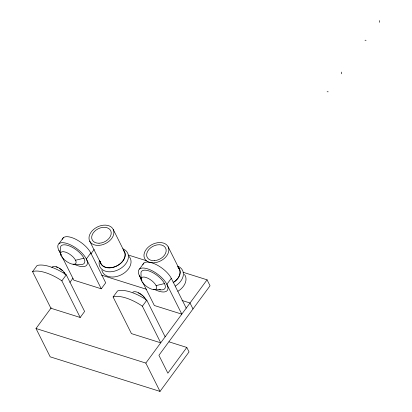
<?xml version="1.0" encoding="UTF-8"?>
<svg xmlns="http://www.w3.org/2000/svg" width="412" height="412" viewBox="0 0 412 412"><rect width="100%" height="100%" fill="white"/><g stroke="black" fill="none" stroke-linecap="round" stroke-linejoin="round"><path stroke-width="0.62" d="M61.105 255.703L61.156 254.554M341.424 73.81L341.558 72.1M379.298 22.31L379.431 20.6M32.569 271.632L36.987 265.622L38.095 265.261A34.387 14.368 36.3 0 1 64.318 273.517L66.27 274.84L84.609 311.462L80.191 317.467L50.903 308.248L32.569 271.632L33.676 271.271A34.387 14.368 36.3 0 1 59.9 279.521L61.852 280.85L80.191 317.467M58.947 243.703L63.366 237.693M61.852 280.85L66.27 274.84M90.764 252.978L86.345 258.983L101.275 288.797L105.693 282.792L90.764 252.978A17.592 7.349 36.3 0 0 75.18 238.975A17.592 7.349 36.3 0 0 62.346 239.321M169.018 341.842L186.811 347.445L189.046 351.915L160.011 391.4L50.187 356.833L36.004 328.508L51.242 307.79M69.906 282.405L72.955 278.265M90.8 254.003L94.209 249.368M113.104 296.985L114.212 296.619A34.387 14.368 36.3 0 1 140.435 304.875L142.387 306.204L160.726 342.82L131.438 333.602L113.104 296.985L117.523 290.975L118.63 290.609A34.387 14.368 36.3 0 1 144.854 298.865L146.806 300.193L165.145 336.81M139.483 269.051L143.906 263.047M142.387 306.204L146.806 300.193M142.882 264.674A17.592 7.349 36.3 0 1 155.715 264.324A17.592 7.349 36.3 0 1 171.299 278.327L166.881 284.337L181.81 314.15L154.351 305.508L142.583 281.999M160.011 391.4L145.827 363.075L207.061 279.815L183.129 272.281M186.811 347.445L167.869 373.195L158.914 355.304L210.043 285.779L207.061 279.815M75.561 260.255L83.924 258.221M156.097 285.604L164.46 283.574M73.053 264.257L79.995 264.478A14.492 6.056 36.3 0 0 77.348 250.666A14.492 6.056 36.3 0 0 60.497 248.843L60.59 254.256M153.588 289.605L160.531 289.832M365.006 40.216L366.052 40.325M327.133 91.716L328.179 91.825M128.529 255.095L146.317 260.693M101.666 275.18L146.456 289.281M182.037 300.482L190.014 302.99L193.001 308.954M101.275 288.797L73.815 280.155L62.047 256.65M36.004 328.508L145.827 363.075M168.153 246.803L179.349 269.165M171.299 278.327L186.229 308.14M139.421 275.695L142.006 280.855M113.197 229.381A13.138 9.239 -26.6 0 1 99.158 245.361A13.138 9.239 -26.6 0 1 91.994 231.05A13.138 9.239 -26.6 0 1 113.197 229.381L124.393 251.742M89.703 241.144L100.899 263.505M58.885 250.342L61.182 254.93M141.125 279.609L141.033 274.191A14.492 6.056 36.3 0 1 150.159 271.39A14.492 6.056 36.3 0 1 164.537 283.734A14.492 6.056 36.3 0 1 158.919 289.543M150.674 262.629A13.138 9.239 -26.6 0 1 149.479 246.149A13.138 9.239 -26.6 0 1 168.812 249.044A13.138 9.239 -26.6 0 1 151.379 262.738M184.458 274.402A15.481 10.892 -26.6 0 1 177.907 291.294M177.799 266.214A15.481 10.892 -26.6 0 1 175.296 286.077M177.624 266.796A13.308 9.363 -26.6 0 1 173.251 282.606M178.365 267.723A13.138 9.239 -26.6 0 1 173.179 282.508M51.953 267.682A8.189 3.42 36.3 0 1 58.288 267.543A8.189 3.42 36.3 0 1 65.508 274.583M56.161 266.961A7.637 3.193 36.3 0 1 57.768 267.568M59.446 268.464A7.637 3.193 36.3 0 1 62.217 270.55M63.793 272.239A7.637 3.193 36.3 0 1 65.055 274.402M132.896 292.226A8.189 3.42 36.3 0 1 140.028 293.565A8.189 3.42 36.3 0 1 146.167 300.348M138.303 292.917A7.637 3.193 36.3 0 1 139.421 293.488M139.982 293.813A7.637 3.193 36.3 0 1 140.811 294.353M141.62 294.946A7.637 3.193 36.3 0 1 142.753 295.904M143.541 296.681A7.637 3.193 36.3 0 1 144.329 297.588M129.064 256.444A15.481 10.892 -26.6 0 1 121.257 274.814A15.481 10.892 -26.6 0 1 101.867 270.066M122.843 248.791A15.481 10.892 -26.6 0 1 126.505 262.702A15.481 10.892 -26.6 0 1 108.413 271.76A15.481 10.892 -26.6 0 1 99.462 260.497M123.549 250.202A13.308 9.363 -26.6 0 1 116.462 266.178A13.308 9.363 -26.6 0 1 100.08 261.316M123.409 250.3A13.138 9.239 -26.6 0 1 117.513 265.503A13.138 9.239 -26.6 0 1 100.662 262.974M100.332 261.857A13.138 9.239 -26.6 0 1 100.24 261.27M60.806 253.385A17.592 7.349 36.3 0 1 65.843 243.147A17.592 7.349 36.3 0 1 86.778 259.941A17.592 7.349 36.3 0 1 74.469 264.344M140.961 278.218A17.592 7.349 36.3 0 1 146.76 268.598A17.592 7.349 36.3 0 1 167.375 285.449A17.592 7.349 36.3 0 1 155.005 289.693M154.608 260.621A10.321 7.261 -26.6 0 0 165.634 248.065A10.321 7.261 -26.6 0 0 148.974 249.378A10.321 7.261 -26.6 0 0 154.608 260.621M99.05 243.229A10.321 7.261 -26.6 0 0 110.864 231.06A10.321 7.261 -26.6 0 0 94.436 231.503A10.321 7.261 -26.6 0 0 99.05 243.229M62.114 257.304A9.265 3.873 36.3 0 0 75.53 263.752A9.265 3.873 36.3 0 0 67.357 252.88A9.265 3.873 36.3 0 0 62.114 257.304M142.65 282.658A9.265 3.873 36.3 0 0 156.066 289.1A9.265 3.873 36.3 0 0 147.893 278.234A9.265 3.873 36.3 0 0 142.65 282.658"/></g></svg>
